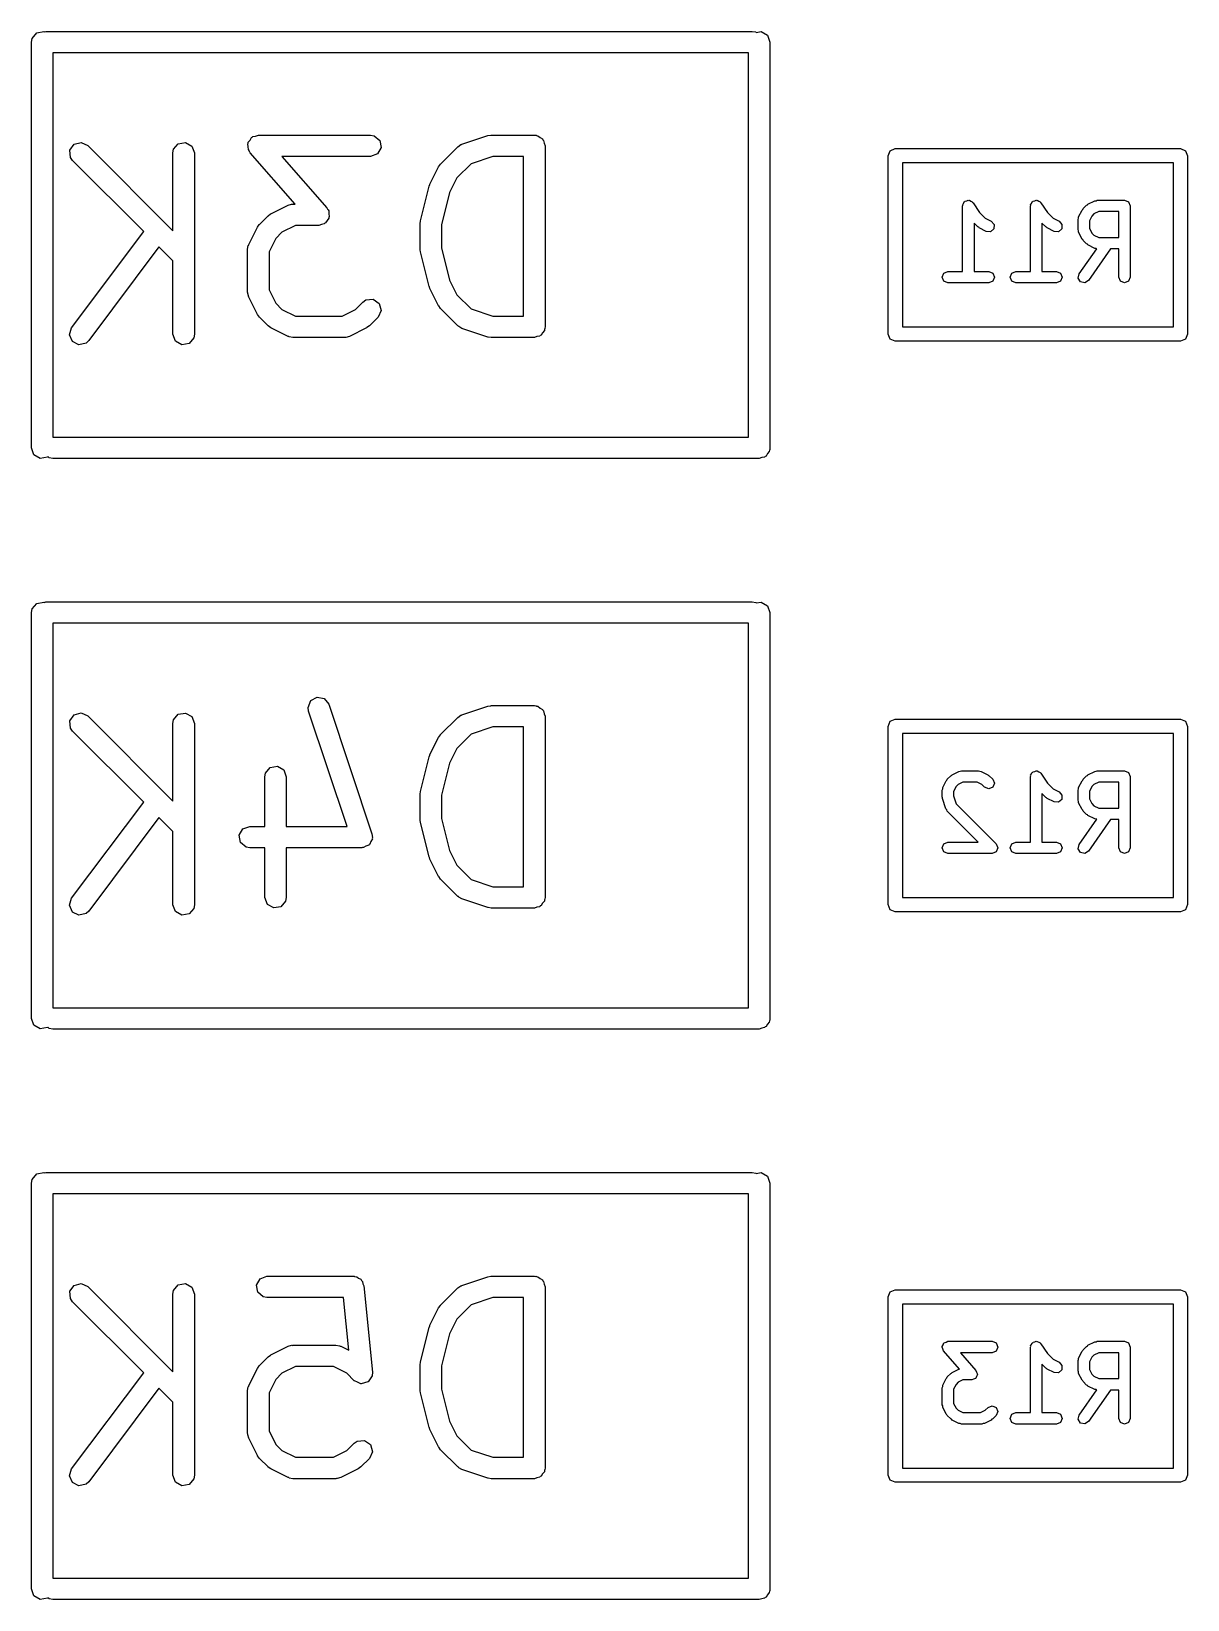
# Model space of a CAD drawing. Extents: x 0.05 to 3.09, y 0.38 to 2.47.
# Drawn here: x 0.048 to 0.3673, y 1.2623 to 1.6952 of the extents above; entities that cross this region are included whole.
import ezdxf

# ---------------------------------------------------------------- set-up
doc = ezdxf.new("R2010")
doc.units = 0
doc.header["$MEASUREMENT"] = 0
doc.layers.add('BLACK', color=7, linetype='CONTINUOUS')

msp = doc.modelspace()

# ---------------------------------------------------------------- linework, layer by layer
at = {"layer": 'BLACK', "linetype": 'CONTINUOUS'}
for p, q in [((0.048047, 1.69222), (0.048225, 1.69323)), ((0.048225, 1.69323), (0.049524, 1.69478)), ((0.049524, 1.69478), (0.051513, 1.69513)), ((0.051513, 1.69513), (0.051653, 1.69505)), ((0.051653, 1.69505), (0.052, 1.69517)), ((0.052, 1.69517), (0.247, 1.69517)), ((0.247, 1.69517), (0.24801, 1.695)), ((0.24801, 1.695), (0.24814, 1.69489)), ((0.24814, 1.69489), (0.249513, 1.69513)), ((0.249513, 1.69513), (0.251262, 1.69412)), ((0.251262, 1.69412), (0.251953, 1.69222)), ((0.048047, 1.58022), (0.048047, 1.69222)), ((0.053953, 1.68927), (0.053953, 1.58316)), ((0.246047, 1.68927), (0.053953, 1.68927)), ((0.246047, 1.58317), (0.246047, 1.68927)), ((0.251953, 1.69222), (0.251953, 1.58022)), ((0.109966, 1.66628), (0.110714, 1.66655)), ((0.110714, 1.66655), (0.141667, 1.66655)), ((0.141667, 1.66655), (0.142677, 1.66638)), ((0.174066, 1.6664), (0.174939, 1.66653)), ((0.174939, 1.66653), (0.175, 1.66655)), ((0.175, 1.66655), (0.186905, 1.66655)), ((0.186905, 1.66655), (0.187288, 1.66649)), ((0.058672, 1.66237), (0.05983, 1.66402)), ((0.058848, 1.66035), (0.058672, 1.66237)), ((0.05983, 1.66402), (0.061781, 1.66454)), ((0.061781, 1.66454), (0.063612, 1.66369)), ((0.063612, 1.66369), (0.087142, 1.64016)), ((0.087142, 1.6616), (0.087321, 1.66261)), ((0.087321, 1.66261), (0.088619, 1.66416)), ((0.088619, 1.66416), (0.090608, 1.66451)), ((0.090608, 1.66451), (0.092357, 1.6635)), ((0.092357, 1.6635), (0.093048, 1.6616)), ((0.107806, 1.66411), (0.107924, 1.66432)), ((0.107945, 1.66333), (0.107806, 1.66411)), ((0.107919, 1.66455), (0.108418, 1.66517)), ((0.107924, 1.66432), (0.107919, 1.66455)), ((0.107961, 1.66253), (0.107945, 1.66333)), ((0.108136, 1.66225), (0.107961, 1.66253)), ((0.108157, 1.66213), (0.108136, 1.66225)), ((0.108418, 1.66517), (0.108816, 1.66586)), ((0.108816, 1.66586), (0.109038, 1.66594)), ((0.109038, 1.66594), (0.109185, 1.66613)), ((0.109185, 1.66613), (0.109966, 1.66628)), ((0.142677, 1.66638), (0.144224, 1.66508)), ((0.144575, 1.66309), (0.143565, 1.66134)), ((0.144224, 1.66508), (0.144575, 1.66309)), ((0.161007, 1.65855), (0.165769, 1.66331)), ((0.165769, 1.66331), (0.166609, 1.6639)), ((0.166609, 1.6639), (0.166785, 1.66391)), ((0.166785, 1.66391), (0.166923, 1.66402)), ((0.166923, 1.66402), (0.174066, 1.6664)), ((0.187288, 1.66649), (0.187417, 1.66651)), ((0.187417, 1.66651), (0.187531, 1.66644)), ((0.187531, 1.66644), (0.187915, 1.66638)), ((0.187915, 1.66638), (0.188502, 1.66588)), ((0.188502, 1.66588), (0.189167, 1.6655)), ((0.189167, 1.6655), (0.189258, 1.66525)), ((0.189258, 1.66525), (0.189462, 1.66508)), ((0.189462, 1.66508), (0.189595, 1.66432)), ((0.189595, 1.66432), (0.189857, 1.6636)), ((0.189857, 1.6636), (0.189857, 1.6136)), ((0.284587, 1.66083), (0.285163, 1.66222)), ((0.285163, 1.66222), (0.286555, 1.6628)), ((0.286555, 1.6628), (0.365295, 1.6628)), ((0.365295, 1.6628), (0.366687, 1.66222)), ((0.366687, 1.66222), (0.367264, 1.66083)), ((0.059436, 1.65951), (0.058848, 1.66035)), ((0.079054, 1.6399), (0.059436, 1.65951)), ((0.087142, 1.64016), (0.087142, 1.6616)), ((0.093048, 1.6616), (0.093048, 1.6116)), ((0.108262, 1.66204), (0.108157, 1.66213)), ((0.108492, 1.66166), (0.108262, 1.66204)), ((0.120874, 1.64751), (0.108492, 1.66166)), ((0.141667, 1.66065), (0.117221, 1.66065)), ((0.117221, 1.66065), (0.129603, 1.6465)), ((0.143565, 1.66134), (0.141667, 1.66065)), ((0.160454, 1.65778), (0.16098, 1.65849)), ((0.16098, 1.65849), (0.161007, 1.65855)), ((0.169452, 1.65864), (0.165522, 1.65471)), ((0.175479, 1.66065), (0.169452, 1.65864)), ((0.183952, 1.66065), (0.175479, 1.66065)), ((0.183952, 1.61655), (0.183952, 1.66065)), ((0.284587, 1.61161), (0.284587, 1.66083)), ((0.288524, 1.65886), (0.288524, 1.61358)), ((0.363327, 1.65886), (0.288524, 1.65886)), ((0.363327, 1.61358), (0.363327, 1.65886)), ((0.367264, 1.66083), (0.367264, 1.61161)), ((0.158073, 1.65302), (0.160454, 1.65778)), ((0.165522, 1.65471), (0.1635, 1.65067)), ((0.155469, 1.64289), (0.15785, 1.65241)), ((0.15785, 1.65241), (0.158057, 1.65288)), ((0.158057, 1.65288), (0.158073, 1.65302)), ((0.1635, 1.65067), (0.161286, 1.64181)), ((0.114156, 1.64481), (0.118918, 1.64719)), ((0.118918, 1.64719), (0.1199, 1.64749)), ((0.1199, 1.64749), (0.120072, 1.64745)), ((0.120072, 1.64745), (0.120238, 1.64751)), ((0.120238, 1.64751), (0.120874, 1.64751)), ((0.129603, 1.6465), (0.129833, 1.64612)), ((0.129833, 1.64612), (0.129938, 1.64603)), ((0.129938, 1.64603), (0.129959, 1.64591)), ((0.129959, 1.64591), (0.130134, 1.64562)), ((0.130134, 1.64562), (0.130151, 1.64482)), ((0.305134, 1.647), (0.305196, 1.64715)), ((0.305134, 1.62889), (0.305134, 1.647)), ((0.305165, 1.64731), (0.30542, 1.64769)), ((0.305196, 1.64715), (0.305165, 1.64731)), ((0.30542, 1.64769), (0.305595, 1.64811)), ((0.305595, 1.64811), (0.305745, 1.64818)), ((0.305745, 1.64818), (0.305835, 1.64831)), ((0.305835, 1.64831), (0.306285, 1.6484)), ((0.306285, 1.6484), (0.306709, 1.64858)), ((0.306709, 1.64858), (0.306859, 1.64851)), ((0.306859, 1.64851), (0.307018, 1.64854)), ((0.307018, 1.64854), (0.307399, 1.64829)), ((0.307399, 1.64829), (0.307822, 1.64811)), ((0.307822, 1.64811), (0.307884, 1.64796)), ((0.307884, 1.64796), (0.308019, 1.64787)), ((0.308019, 1.64787), (0.309807, 1.64519)), ((0.309807, 1.64519), (0.311391, 1.64361)), ((0.323882, 1.647), (0.323944, 1.64715)), ((0.323882, 1.62889), (0.323882, 1.647)), ((0.323912, 1.64731), (0.324167, 1.64769)), ((0.323944, 1.64715), (0.323912, 1.64731)), ((0.324167, 1.64769), (0.324343, 1.64811)), ((0.324343, 1.64811), (0.324493, 1.64818)), ((0.324493, 1.64818), (0.324583, 1.64831)), ((0.324583, 1.64831), (0.325033, 1.6484)), ((0.325033, 1.6484), (0.325456, 1.64858)), ((0.325456, 1.64858), (0.325606, 1.64851)), ((0.325606, 1.64851), (0.325765, 1.64854)), ((0.325765, 1.64854), (0.326146, 1.64829)), ((0.326146, 1.64829), (0.32657, 1.64811)), ((0.32657, 1.64811), (0.326632, 1.64796)), ((0.326632, 1.64796), (0.326767, 1.64787)), ((0.326767, 1.64787), (0.328555, 1.64519)), ((0.328555, 1.64519), (0.330139, 1.64361)), ((0.337171, 1.64396), (0.338109, 1.64583)), ((0.338109, 1.64583), (0.338305, 1.646)), ((0.338305, 1.646), (0.338404, 1.64624)), ((0.338404, 1.64624), (0.339341, 1.64718)), ((0.339341, 1.64718), (0.33958, 1.64728)), ((0.33958, 1.64728), (0.33975, 1.64747)), ((0.33975, 1.64747), (0.341625, 1.64841)), ((0.342701, 1.64543), (0.341387, 1.64477)), ((0.341625, 1.64841), (0.341991, 1.64843)), ((0.341991, 1.64843), (0.342329, 1.64858)), ((0.342329, 1.64858), (0.349828, 1.64858)), ((0.348254, 1.64543), (0.342701, 1.64543)), ((0.348254, 1.63826), (0.348254, 1.64543)), ((0.349828, 1.64858), (0.350942, 1.64811)), ((0.350942, 1.64811), (0.351403, 1.647)), ((0.351403, 1.647), (0.351403, 1.62732)), ((0.108073, 1.63635), (0.110454, 1.64111)), ((0.110454, 1.64111), (0.11098, 1.64182)), ((0.11098, 1.64182), (0.111007, 1.64188)), ((0.111007, 1.64188), (0.113388, 1.64426)), ((0.113388, 1.64426), (0.114111, 1.64477)), ((0.114111, 1.64477), (0.114156, 1.64481)), ((0.120935, 1.6416), (0.117225, 1.63975)), ((0.127381, 1.6416), (0.120935, 1.6416)), ((0.128129, 1.64187), (0.127381, 1.6416)), ((0.12891, 1.64203), (0.128129, 1.64187)), ((0.129058, 1.64221), (0.12891, 1.64203)), ((0.129279, 1.64229), (0.129058, 1.64221)), ((0.129677, 1.64298), (0.129279, 1.64229)), ((0.130176, 1.6436), (0.129677, 1.64298)), ((0.130151, 1.64482), (0.130289, 1.64404)), ((0.130289, 1.64404), (0.130171, 1.64384)), ((0.130171, 1.64384), (0.130176, 1.6436)), ((0.155381, 1.64217), (0.155483, 1.64275)), ((0.155381, 1.63503), (0.155381, 1.64217)), ((0.155483, 1.64275), (0.155469, 1.64289)), ((0.161286, 1.64181), (0.161286, 1.63539)), ((0.309345, 1.6412), (0.308284, 1.64226)), ((0.308284, 1.64226), (0.308284, 1.62889)), ((0.309584, 1.6411), (0.309345, 1.6412)), ((0.309754, 1.6409), (0.309584, 1.6411)), ((0.311629, 1.63997), (0.309754, 1.6409)), ((0.311391, 1.64361), (0.313037, 1.64278)), ((0.313742, 1.64067), (0.312831, 1.63988)), ((0.313037, 1.64278), (0.313827, 1.64187)), ((0.313827, 1.64187), (0.313742, 1.64067)), ((0.328092, 1.6412), (0.327031, 1.64226)), ((0.327031, 1.64226), (0.327031, 1.62889)), ((0.328332, 1.6411), (0.328092, 1.6412)), ((0.328502, 1.6409), (0.328332, 1.6411)), ((0.330376, 1.63997), (0.328502, 1.6409)), ((0.330139, 1.64361), (0.331785, 1.64278)), ((0.332489, 1.64067), (0.331579, 1.63988)), ((0.331785, 1.64278), (0.332575, 1.64187)), ((0.332575, 1.64187), (0.332489, 1.64067)), ((0.337005, 1.64325), (0.337145, 1.64359)), ((0.337005, 1.64044), (0.337005, 1.64325)), ((0.337145, 1.64359), (0.337171, 1.64396)), ((0.340812, 1.64419), (0.340155, 1.64288)), ((0.340155, 1.64288), (0.340155, 1.64081)), ((0.340155, 1.64081), (0.340812, 1.6395)), ((0.341387, 1.64477), (0.340812, 1.64419)), ((0.059162, 1.61337), (0.079054, 1.6399)), ((0.108053, 1.63618), (0.108073, 1.63635)), ((0.115522, 1.63804), (0.113667, 1.63433)), ((0.117225, 1.63975), (0.115522, 1.63804)), ((0.312831, 1.63988), (0.311629, 1.63997)), ((0.331579, 1.63988), (0.330376, 1.63997)), ((0.337145, 1.6401), (0.337005, 1.64044)), ((0.337171, 1.63973), (0.337145, 1.6401)), ((0.338109, 1.63786), (0.337171, 1.63973)), ((0.338305, 1.63769), (0.338109, 1.63786)), ((0.338404, 1.63745), (0.338305, 1.63769)), ((0.339341, 1.63651), (0.338404, 1.63745)), ((0.33958, 1.63641), (0.339341, 1.63651)), ((0.33975, 1.63622), (0.33958, 1.63641)), ((0.341625, 1.63528), (0.33975, 1.63622)), ((0.340812, 1.6395), (0.341387, 1.63892)), ((0.341387, 1.63892), (0.342701, 1.63826)), ((0.342701, 1.63826), (0.348254, 1.63826)), ((0.083272, 1.63568), (0.063886, 1.60983)), ((0.087142, 1.63181), (0.083272, 1.63568)), ((0.107761, 1.63503), (0.10794, 1.63604)), ((0.107761, 1.62313), (0.107761, 1.63503)), ((0.10794, 1.63604), (0.108053, 1.63618)), ((0.113667, 1.63433), (0.113667, 1.62382)), ((0.155427, 1.6349), (0.155381, 1.63503)), ((0.155469, 1.63431), (0.155427, 1.6349)), ((0.15785, 1.62479), (0.155469, 1.63431)), ((0.161286, 1.63539), (0.1635, 1.62654)), ((0.33729, 1.62822), (0.342165, 1.63518)), ((0.345961, 1.63511), (0.33987, 1.62641)), ((0.341991, 1.63525), (0.341625, 1.63528)), ((0.342165, 1.63518), (0.341991, 1.63525)), ((0.348254, 1.63511), (0.345961, 1.63511)), ((0.348254, 1.62732), (0.348254, 1.63511)), ((0.087142, 1.6116), (0.087142, 1.63181)), ((0.29951, 1.62732), (0.299971, 1.62843)), ((0.299971, 1.62843), (0.301085, 1.62889)), ((0.301085, 1.62889), (0.305134, 1.62889)), ((0.308284, 1.62889), (0.312333, 1.62889)), ((0.312333, 1.62889), (0.313447, 1.62843)), ((0.313447, 1.62843), (0.313908, 1.62732)), ((0.318257, 1.62732), (0.318719, 1.62843)), ((0.318719, 1.62843), (0.319832, 1.62889)), ((0.319832, 1.62889), (0.323882, 1.62889)), ((0.327031, 1.62889), (0.331081, 1.62889)), ((0.331081, 1.62889), (0.332194, 1.62843)), ((0.332194, 1.62843), (0.332656, 1.62732)), ((0.337029, 1.62704), (0.33729, 1.62822)), ((0.113667, 1.62382), (0.115522, 1.62011)), ((0.157928, 1.62467), (0.15785, 1.62479)), ((0.158073, 1.62419), (0.157928, 1.62467)), ((0.160454, 1.61942), (0.158073, 1.62419)), ((0.1635, 1.62654), (0.165522, 1.62249)), ((0.299971, 1.6262), (0.29951, 1.62732)), ((0.301085, 1.62574), (0.299971, 1.6262)), ((0.312333, 1.62574), (0.301085, 1.62574)), ((0.313447, 1.6262), (0.312333, 1.62574)), ((0.313908, 1.62732), (0.313447, 1.6262)), ((0.318719, 1.6262), (0.318257, 1.62732)), ((0.319832, 1.62574), (0.318719, 1.6262)), ((0.331081, 1.62574), (0.319832, 1.62574)), ((0.332194, 1.6262), (0.331081, 1.62574)), ((0.332656, 1.62732), (0.332194, 1.6262)), ((0.337677, 1.62603), (0.337029, 1.62704)), ((0.338854, 1.62576), (0.337677, 1.62603)), ((0.33987, 1.62641), (0.338854, 1.62576)), ((0.348715, 1.6262), (0.348254, 1.62732)), ((0.349828, 1.62574), (0.348715, 1.6262)), ((0.350942, 1.6262), (0.349828, 1.62574)), ((0.351403, 1.62732), (0.350942, 1.6262)), ((0.107822, 1.62296), (0.107761, 1.62313)), ((0.107781, 1.62279), (0.107822, 1.62296)), ((0.108073, 1.6218), (0.107781, 1.62279)), ((0.110454, 1.61704), (0.108073, 1.6218)), ((0.115522, 1.62011), (0.117225, 1.61841)), ((0.137537, 1.61841), (0.139579, 1.62045)), ((0.139579, 1.62045), (0.140419, 1.62104)), ((0.140419, 1.62104), (0.142431, 1.62122)), ((0.142431, 1.62122), (0.144085, 1.62006)), ((0.144085, 1.62006), (0.144608, 1.61811)), ((0.160501, 1.61938), (0.160454, 1.61942)), ((0.161007, 1.61866), (0.160501, 1.61938)), ((0.165522, 1.62249), (0.169452, 1.61856)), ((0.110501, 1.617), (0.110454, 1.61704)), ((0.111007, 1.61628), (0.110501, 1.617)), ((0.113388, 1.61389), (0.111007, 1.61628)), ((0.117225, 1.61841), (0.120935, 1.61655)), ((0.120935, 1.61655), (0.133827, 1.61655)), ((0.133827, 1.61655), (0.137537, 1.61841)), ((0.143755, 1.61628), (0.141374, 1.61389)), ((0.144608, 1.61811), (0.143755, 1.61628)), ((0.165769, 1.61389), (0.161007, 1.61866)), ((0.169452, 1.61856), (0.175479, 1.61655)), ((0.175479, 1.61655), (0.183952, 1.61655)), ((0.058575, 1.61144), (0.059162, 1.61337)), ((0.059369, 1.60958), (0.058575, 1.61144)), ((0.087833, 1.6097), (0.087142, 1.6116)), ((0.09287, 1.61059), (0.091572, 1.60904)), ((0.093048, 1.6116), (0.09287, 1.61059)), ((0.113447, 1.61387), (0.113388, 1.61389)), ((0.114156, 1.61334), (0.113447, 1.61387)), ((0.118918, 1.61096), (0.114156, 1.61334)), ((0.119093, 1.61094), (0.118918, 1.61096)), ((0.119228, 1.61083), (0.119093, 1.61094)), ((0.120238, 1.61065), (0.119228, 1.61083)), ((0.134524, 1.61065), (0.120238, 1.61065)), ((0.13469, 1.61071), (0.134524, 1.61065)), ((0.134861, 1.61067), (0.13469, 1.61071)), ((0.135844, 1.61096), (0.134861, 1.61067)), ((0.140606, 1.61334), (0.135844, 1.61096)), ((0.14065, 1.61339), (0.140606, 1.61334)), ((0.141374, 1.61389), (0.14065, 1.61339)), ((0.165929, 1.61382), (0.165769, 1.61389)), ((0.166022, 1.61367), (0.165929, 1.61382)), ((0.166923, 1.61318), (0.166022, 1.61367)), ((0.174066, 1.6108), (0.166923, 1.61318)), ((0.174131, 1.6108), (0.174066, 1.6108)), ((0.175, 1.61065), (0.174131, 1.6108)), ((0.186905, 1.61065), (0.175, 1.61065)), ((0.187626, 1.61091), (0.186905, 1.61065)), ((0.188381, 1.61104), (0.187626, 1.61091)), ((0.188552, 1.61125), (0.188381, 1.61104)), ((0.188803, 1.61134), (0.188552, 1.61125)), ((0.189186, 1.612), (0.188803, 1.61134)), ((0.189679, 1.61259), (0.189186, 1.612)), ((0.189747, 1.61298), (0.189679, 1.61259)), ((0.189813, 1.61309), (0.189747, 1.61298)), ((0.189857, 1.6136), (0.18979, 1.61322)), ((0.18979, 1.61322), (0.189813, 1.61309)), ((0.285163, 1.61022), (0.284587, 1.61161)), ((0.288524, 1.61358), (0.363327, 1.61358)), ((0.367264, 1.61161), (0.366687, 1.61022)), ((0.061171, 1.60867), (0.059369, 1.60958)), ((0.063138, 1.60913), (0.061171, 1.60867)), ((0.063886, 1.60983), (0.063138, 1.60913)), ((0.089582, 1.60869), (0.087833, 1.6097)), ((0.091572, 1.60904), (0.089582, 1.60869)), ((0.286555, 1.60965), (0.285163, 1.61022)), ((0.365295, 1.60965), (0.286555, 1.60965)), ((0.366687, 1.61022), (0.365295, 1.60965)), ((0.048738, 1.57832), (0.048047, 1.58022)), ((0.053953, 1.58316), (0.054, 1.58317)), ((0.054, 1.58317), (0.246047, 1.58317)), ((0.251953, 1.58022), (0.251885, 1.57984)), ((0.050487, 1.57731), (0.048738, 1.57832)), ((0.052476, 1.57766), (0.050487, 1.57731)), ((0.052582, 1.57779), (0.052476, 1.57766)), ((0.05299, 1.57745), (0.052582, 1.57779)), ((0.054, 1.57727), (0.05299, 1.57745)), ((0.249, 1.57727), (0.054, 1.57727)), ((0.249721, 1.57753), (0.249, 1.57727)), ((0.250476, 1.57766), (0.249721, 1.57753)), ((0.250648, 1.57787), (0.250476, 1.57766)), ((0.250898, 1.57796), (0.250648, 1.57787)), ((0.251282, 1.57862), (0.250898, 1.57796)), ((0.251775, 1.57921), (0.251282, 1.57862)), ((0.251842, 1.57959), (0.251775, 1.57921)), ((0.251908, 1.57971), (0.251842, 1.57959)), ((0.251885, 1.57984), (0.251908, 1.57971)), ((0.048225, 1.53575), (0.049524, 1.5373)), ((0.049524, 1.5373), (0.051513, 1.53765)), ((0.051513, 1.53765), (0.051653, 1.53757)), ((0.051653, 1.53757), (0.052, 1.53769)), ((0.052, 1.53769), (0.247, 1.53769)), ((0.247, 1.53769), (0.24801, 1.53751)), ((0.24801, 1.53751), (0.24814, 1.53741)), ((0.24814, 1.53741), (0.249513, 1.53765)), ((0.249513, 1.53765), (0.251262, 1.53664)), ((0.048047, 1.53474), (0.048225, 1.53575)), ((0.048047, 1.42274), (0.048047, 1.53474)), ((0.251262, 1.53664), (0.251953, 1.53474)), ((0.251953, 1.53474), (0.251953, 1.42274)), ((0.053953, 1.53179), (0.053953, 1.42568)), ((0.246047, 1.53179), (0.053953, 1.53179)), ((0.246047, 1.42569), (0.246047, 1.53179)), ((0.125172, 1.51046), (0.126948, 1.51142)), ((0.126948, 1.51142), (0.128927, 1.51102)), ((0.128927, 1.51102), (0.130182, 1.50944)), ((0.058672, 1.50489), (0.05983, 1.50654)), ((0.05983, 1.50654), (0.061781, 1.50706)), ((0.061781, 1.50706), (0.063612, 1.50621)), ((0.087321, 1.50513), (0.088619, 1.50668)), ((0.088619, 1.50668), (0.090608, 1.50703)), ((0.090608, 1.50703), (0.092357, 1.50602)), ((0.124429, 1.50858), (0.125172, 1.51046)), ((0.12458, 1.50757), (0.124429, 1.50858)), ((0.135189, 1.47574), (0.12458, 1.50757)), ((0.130182, 1.50944), (0.142087, 1.47372)), ((0.165769, 1.50583), (0.166609, 1.50642)), ((0.166609, 1.50642), (0.166785, 1.50643)), ((0.166785, 1.50643), (0.166923, 1.50654)), ((0.166923, 1.50654), (0.174066, 1.50892)), ((0.174066, 1.50892), (0.174939, 1.50905)), ((0.174939, 1.50905), (0.175, 1.50907)), ((0.175, 1.50907), (0.186905, 1.50907)), ((0.186905, 1.50907), (0.187288, 1.50901)), ((0.187288, 1.50901), (0.187417, 1.50903)), ((0.187417, 1.50903), (0.187531, 1.50896)), ((0.187531, 1.50896), (0.187915, 1.5089)), ((0.187915, 1.5089), (0.188502, 1.5084)), ((0.188502, 1.5084), (0.189167, 1.50802)), ((0.189167, 1.50802), (0.189258, 1.50777)), ((0.189258, 1.50777), (0.189462, 1.5076)), ((0.189462, 1.5076), (0.189595, 1.50684)), ((0.189595, 1.50684), (0.189857, 1.50612)), ((0.058848, 1.50287), (0.058672, 1.50489)), ((0.059436, 1.50203), (0.058848, 1.50287)), ((0.079054, 1.48242), (0.059436, 1.50203)), ((0.063612, 1.50621), (0.087142, 1.48268)), ((0.087142, 1.50412), (0.087321, 1.50513)), ((0.087142, 1.48268), (0.087142, 1.50412)), ((0.092357, 1.50602), (0.093048, 1.50412)), ((0.093048, 1.50412), (0.093048, 1.45412)), ((0.161007, 1.50107), (0.165769, 1.50583)), ((0.175479, 1.50317), (0.169452, 1.50116)), ((0.183952, 1.50317), (0.175479, 1.50317)), ((0.183952, 1.45907), (0.183952, 1.50317)), ((0.189857, 1.50612), (0.189857, 1.45612)), ((0.284587, 1.50335), (0.285163, 1.50474)), ((0.284587, 1.45413), (0.284587, 1.50335)), ((0.285163, 1.50474), (0.286555, 1.50531)), ((0.286555, 1.50531), (0.365295, 1.50531)), ((0.365295, 1.50531), (0.366687, 1.50474)), ((0.366687, 1.50474), (0.367264, 1.50335)), ((0.367264, 1.50335), (0.367264, 1.45413)), ((0.158073, 1.49554), (0.160454, 1.5003)), ((0.160454, 1.5003), (0.16098, 1.50101)), ((0.16098, 1.50101), (0.161007, 1.50107)), ((0.169452, 1.50116), (0.165522, 1.49723)), ((0.288524, 1.50138), (0.288524, 1.4561)), ((0.363327, 1.50138), (0.288524, 1.50138)), ((0.363327, 1.4561), (0.363327, 1.50138)), ((0.155469, 1.48541), (0.15785, 1.49493)), ((0.15785, 1.49493), (0.158057, 1.4954)), ((0.158057, 1.4954), (0.158073, 1.49554)), ((0.165522, 1.49723), (0.1635, 1.49319)), ((0.112523, 1.48945), (0.112701, 1.49046)), ((0.112523, 1.47574), (0.112523, 1.48945)), ((0.112701, 1.49046), (0.114, 1.49201)), ((0.114, 1.49201), (0.115989, 1.49236)), ((0.115989, 1.49236), (0.117738, 1.49135)), ((0.117738, 1.49135), (0.118429, 1.48945)), ((0.118429, 1.48945), (0.118429, 1.47574)), ((0.1635, 1.49319), (0.161286, 1.48433)), ((0.300908, 1.48876), (0.301846, 1.4897)), ((0.301846, 1.4897), (0.302085, 1.4898)), ((0.302085, 1.4898), (0.302255, 1.48999)), ((0.302255, 1.48999), (0.30413, 1.49093)), ((0.30413, 1.49093), (0.304495, 1.49095)), ((0.304495, 1.49095), (0.304834, 1.49109)), ((0.304834, 1.49109), (0.309521, 1.49109)), ((0.309521, 1.49109), (0.30986, 1.49095)), ((0.30986, 1.49095), (0.310225, 1.49093)), ((0.310225, 1.49093), (0.3121, 1.48999)), ((0.3121, 1.48999), (0.31227, 1.4898)), ((0.31227, 1.4898), (0.312509, 1.4897)), ((0.312509, 1.4897), (0.313447, 1.48876)), ((0.323882, 1.48952), (0.323944, 1.48967)), ((0.323882, 1.47141), (0.323882, 1.48952)), ((0.323912, 1.48983), (0.324167, 1.49021)), ((0.323944, 1.48967), (0.323912, 1.48983)), ((0.324167, 1.49021), (0.324343, 1.49063)), ((0.324343, 1.49063), (0.324493, 1.4907)), ((0.324493, 1.4907), (0.324583, 1.49083)), ((0.324583, 1.49083), (0.325033, 1.49092)), ((0.325033, 1.49092), (0.325456, 1.49109)), ((0.325456, 1.49109), (0.325606, 1.49103)), ((0.325606, 1.49103), (0.325765, 1.49106)), ((0.325765, 1.49106), (0.326146, 1.49081)), ((0.326146, 1.49081), (0.32657, 1.49063)), ((0.32657, 1.49063), (0.326632, 1.49048)), ((0.326632, 1.49048), (0.326767, 1.49039)), ((0.326767, 1.49039), (0.328555, 1.48771)), ((0.338404, 1.48876), (0.339341, 1.4897)), ((0.339341, 1.4897), (0.33958, 1.4898)), ((0.33958, 1.4898), (0.33975, 1.48999)), ((0.33975, 1.48999), (0.341625, 1.49093)), ((0.341625, 1.49093), (0.341991, 1.49095)), ((0.341991, 1.49095), (0.342329, 1.49109)), ((0.342329, 1.49109), (0.349828, 1.49109)), ((0.349828, 1.49109), (0.350942, 1.49063)), ((0.350942, 1.49063), (0.351403, 1.48952)), ((0.351403, 1.48952), (0.351403, 1.46984)), ((0.155381, 1.48469), (0.155483, 1.48527)), ((0.155483, 1.48527), (0.155469, 1.48541)), ((0.29951, 1.48577), (0.29965, 1.48611)), ((0.29951, 1.4839), (0.29951, 1.48577)), ((0.29965, 1.48611), (0.299676, 1.48647)), ((0.299676, 1.48647), (0.300613, 1.48835)), ((0.300613, 1.48835), (0.300809, 1.48852)), ((0.300809, 1.48852), (0.300908, 1.48876)), ((0.303316, 1.48671), (0.302659, 1.4854)), ((0.302659, 1.4854), (0.302659, 1.48415)), ((0.303892, 1.48729), (0.303316, 1.48671)), ((0.305206, 1.48795), (0.303892, 1.48729)), ((0.309149, 1.48795), (0.305206, 1.48795)), ((0.310463, 1.48729), (0.309149, 1.48795)), ((0.31122, 1.48653), (0.310463, 1.48729)), ((0.312333, 1.48607), (0.31122, 1.48653)), ((0.313447, 1.48653), (0.312333, 1.48607)), ((0.313447, 1.48876), (0.313908, 1.48765)), ((0.313908, 1.48765), (0.313447, 1.48653)), ((0.328092, 1.48372), (0.327031, 1.48478)), ((0.327031, 1.48478), (0.327031, 1.47141)), ((0.328555, 1.48771), (0.330139, 1.48613)), ((0.330139, 1.48613), (0.331785, 1.4853)), ((0.331785, 1.4853), (0.332575, 1.48439)), ((0.337005, 1.48577), (0.337145, 1.48611)), ((0.337005, 1.48296), (0.337005, 1.48577)), ((0.337145, 1.48611), (0.337171, 1.48647)), ((0.337171, 1.48647), (0.338109, 1.48835)), ((0.338109, 1.48835), (0.338305, 1.48852)), ((0.338305, 1.48852), (0.338404, 1.48876)), ((0.340812, 1.48671), (0.340155, 1.4854)), ((0.340155, 1.4854), (0.340155, 1.48333)), ((0.341387, 1.48729), (0.340812, 1.48671)), ((0.342701, 1.48795), (0.341387, 1.48729)), ((0.348254, 1.48795), (0.342701, 1.48795)), ((0.348254, 1.48078), (0.348254, 1.48795)), ((0.059162, 1.45589), (0.079054, 1.48242)), ((0.155381, 1.47755), (0.155381, 1.48469)), ((0.161286, 1.48433), (0.161286, 1.47791)), ((0.299609, 1.48366), (0.29951, 1.4839)), ((0.299591, 1.4834), (0.299609, 1.48366)), ((0.300528, 1.48059), (0.299591, 1.4834)), ((0.300768, 1.48031), (0.300528, 1.48059)), ((0.302659, 1.48415), (0.303398, 1.48193)), ((0.303398, 1.48193), (0.314384, 1.47095)), ((0.328332, 1.48362), (0.328092, 1.48372)), ((0.328502, 1.48342), (0.328332, 1.48362)), ((0.330376, 1.48249), (0.328502, 1.48342)), ((0.331579, 1.4824), (0.330376, 1.48249)), ((0.332489, 1.48319), (0.331579, 1.4824)), ((0.332575, 1.48439), (0.332489, 1.48319)), ((0.337145, 1.48262), (0.337005, 1.48296)), ((0.337171, 1.48225), (0.337145, 1.48262)), ((0.338109, 1.48038), (0.337171, 1.48225)), ((0.340155, 1.48333), (0.340812, 1.48202)), ((0.340812, 1.48202), (0.341387, 1.48144)), ((0.341387, 1.48144), (0.342701, 1.48078)), ((0.342701, 1.48078), (0.348254, 1.48078)), ((0.083272, 1.4782), (0.063886, 1.45235)), ((0.087142, 1.47433), (0.083272, 1.4782)), ((0.155427, 1.47742), (0.155381, 1.47755)), ((0.155469, 1.47683), (0.155427, 1.47742)), ((0.15785, 1.46731), (0.155469, 1.47683)), ((0.161286, 1.47791), (0.1635, 1.46906)), ((0.300908, 1.47997), (0.300768, 1.48031)), ((0.309469, 1.47141), (0.300908, 1.47997)), ((0.33729, 1.47074), (0.342165, 1.4777)), ((0.338305, 1.48021), (0.338109, 1.48038)), ((0.338404, 1.47997), (0.338305, 1.48021)), ((0.339341, 1.47903), (0.338404, 1.47997)), ((0.33958, 1.47893), (0.339341, 1.47903)), ((0.33975, 1.47874), (0.33958, 1.47893)), ((0.341625, 1.4778), (0.33975, 1.47874)), ((0.345961, 1.47763), (0.33987, 1.46893)), ((0.341991, 1.47777), (0.341625, 1.4778)), ((0.342165, 1.4777), (0.341991, 1.47777)), ((0.348254, 1.47763), (0.345961, 1.47763)), ((0.348254, 1.46984), (0.348254, 1.47763)), ((0.087142, 1.45412), (0.087142, 1.47433)), ((0.105425, 1.4733), (0.106435, 1.47505)), ((0.105776, 1.47131), (0.105425, 1.4733)), ((0.106435, 1.47505), (0.108333, 1.47574)), ((0.108333, 1.47574), (0.112523, 1.47574)), ((0.118429, 1.47574), (0.135189, 1.47574)), ((0.142194, 1.47228), (0.141791, 1.47158)), ((0.142087, 1.47372), (0.142237, 1.47271)), ((0.142237, 1.47271), (0.142154, 1.4725)), ((0.142154, 1.4725), (0.142194, 1.47228)), ((0.107323, 1.47001), (0.105776, 1.47131)), ((0.108333, 1.46984), (0.107323, 1.47001)), ((0.112523, 1.46984), (0.108333, 1.46984)), ((0.112523, 1.45612), (0.112523, 1.46984)), ((0.139286, 1.46984), (0.118429, 1.46984)), ((0.118429, 1.46984), (0.118429, 1.45612)), ((0.139498, 1.46991), (0.139286, 1.46984)), ((0.139719, 1.46987), (0.139498, 1.46991)), ((0.140427, 1.47025), (0.139719, 1.46987)), ((0.141184, 1.47053), (0.140427, 1.47025)), ((0.141296, 1.47072), (0.141184, 1.47053)), ((0.141495, 1.47083), (0.141296, 1.47072)), ((0.141791, 1.47158), (0.141495, 1.47083)), ((0.1635, 1.46906), (0.165522, 1.46501)), ((0.29951, 1.46984), (0.299971, 1.47095)), ((0.299971, 1.46872), (0.29951, 1.46984)), ((0.299971, 1.47095), (0.301085, 1.47141)), ((0.301085, 1.46826), (0.299971, 1.46872)), ((0.301085, 1.47141), (0.309469, 1.47141)), ((0.313271, 1.46826), (0.301085, 1.46826)), ((0.314384, 1.46872), (0.313271, 1.46826)), ((0.314384, 1.47095), (0.314845, 1.46984)), ((0.314845, 1.46984), (0.314384, 1.46872)), ((0.318257, 1.46984), (0.318719, 1.47095)), ((0.318719, 1.46872), (0.318257, 1.46984)), ((0.318719, 1.47095), (0.319832, 1.47141)), ((0.319832, 1.46826), (0.318719, 1.46872)), ((0.319832, 1.47141), (0.323882, 1.47141)), ((0.331081, 1.46826), (0.319832, 1.46826)), ((0.327031, 1.47141), (0.331081, 1.47141)), ((0.331081, 1.47141), (0.332194, 1.47095)), ((0.332194, 1.46872), (0.331081, 1.46826)), ((0.332194, 1.47095), (0.332656, 1.46984)), ((0.332656, 1.46984), (0.332194, 1.46872)), ((0.337029, 1.46956), (0.33729, 1.47074)), ((0.337677, 1.46854), (0.337029, 1.46956)), ((0.338854, 1.46828), (0.337677, 1.46854)), ((0.33987, 1.46893), (0.338854, 1.46828)), ((0.348715, 1.46872), (0.348254, 1.46984)), ((0.349828, 1.46826), (0.348715, 1.46872)), ((0.350942, 1.46872), (0.349828, 1.46826)), ((0.351403, 1.46984), (0.350942, 1.46872)), ((0.157928, 1.46719), (0.15785, 1.46731)), ((0.158073, 1.46671), (0.157928, 1.46719)), ((0.160454, 1.46194), (0.158073, 1.46671)), ((0.165522, 1.46501), (0.169452, 1.46108)), ((0.160501, 1.4619), (0.160454, 1.46194)), ((0.161007, 1.46118), (0.160501, 1.4619)), ((0.165769, 1.45641), (0.161007, 1.46118)), ((0.169452, 1.46108), (0.175479, 1.45907)), ((0.175479, 1.45907), (0.183952, 1.45907)), ((0.058575, 1.45396), (0.059162, 1.45589)), ((0.113214, 1.45422), (0.112523, 1.45612)), ((0.118251, 1.45511), (0.116953, 1.45356)), ((0.118429, 1.45612), (0.118251, 1.45511)), ((0.165929, 1.45634), (0.165769, 1.45641)), ((0.166022, 1.45619), (0.165929, 1.45634)), ((0.166923, 1.4557), (0.166022, 1.45619)), ((0.174066, 1.45332), (0.166923, 1.4557)), ((0.189186, 1.45452), (0.188803, 1.45386)), ((0.189679, 1.45511), (0.189186, 1.45452)), ((0.189747, 1.45549), (0.189679, 1.45511)), ((0.189813, 1.45561), (0.189747, 1.45549)), ((0.189857, 1.45612), (0.18979, 1.45574)), ((0.18979, 1.45574), (0.189813, 1.45561)), ((0.288524, 1.4561), (0.363327, 1.4561)), ((0.059369, 1.4521), (0.058575, 1.45396)), ((0.061171, 1.45119), (0.059369, 1.4521)), ((0.063138, 1.45165), (0.061171, 1.45119)), ((0.063886, 1.45235), (0.063138, 1.45165)), ((0.087833, 1.45222), (0.087142, 1.45412)), ((0.089582, 1.45121), (0.087833, 1.45222)), ((0.091572, 1.45156), (0.089582, 1.45121)), ((0.09287, 1.45311), (0.091572, 1.45156)), ((0.093048, 1.45412), (0.09287, 1.45311)), ((0.114963, 1.45321), (0.113214, 1.45422)), ((0.116953, 1.45356), (0.114963, 1.45321)), ((0.174131, 1.45332), (0.174066, 1.45332)), ((0.175, 1.45317), (0.174131, 1.45332)), ((0.186905, 1.45317), (0.175, 1.45317)), ((0.187626, 1.45343), (0.186905, 1.45317)), ((0.188381, 1.45356), (0.187626, 1.45343)), ((0.188552, 1.45377), (0.188381, 1.45356)), ((0.188803, 1.45386), (0.188552, 1.45377)), ((0.285163, 1.45274), (0.284587, 1.45413)), ((0.286555, 1.45217), (0.285163, 1.45274)), ((0.365295, 1.45217), (0.286555, 1.45217)), ((0.366687, 1.45274), (0.365295, 1.45217)), ((0.367264, 1.45413), (0.366687, 1.45274)), ((0.053953, 1.42568), (0.054, 1.42569)), ((0.054, 1.42569), (0.246047, 1.42569)), ((0.048738, 1.42084), (0.048047, 1.42274)), ((0.050487, 1.41983), (0.048738, 1.42084)), ((0.052476, 1.42018), (0.050487, 1.41983)), ((0.052582, 1.42031), (0.052476, 1.42018)), ((0.05299, 1.41997), (0.052582, 1.42031)), ((0.054, 1.41979), (0.05299, 1.41997)), ((0.249, 1.41979), (0.054, 1.41979)), ((0.249721, 1.42005), (0.249, 1.41979)), ((0.250476, 1.42018), (0.249721, 1.42005)), ((0.250648, 1.42039), (0.250476, 1.42018)), ((0.250898, 1.42048), (0.250648, 1.42039)), ((0.251282, 1.42114), (0.250898, 1.42048)), ((0.251775, 1.42173), (0.251282, 1.42114)), ((0.251842, 1.42211), (0.251775, 1.42173)), ((0.251908, 1.42223), (0.251842, 1.42211)), ((0.251953, 1.42274), (0.251885, 1.42236)), ((0.251885, 1.42236), (0.251908, 1.42223)), ((0.048047, 1.37726), (0.048225, 1.37827)), ((0.048047, 1.26526), (0.048047, 1.37726)), ((0.048225, 1.37827), (0.049524, 1.37982)), ((0.049524, 1.37982), (0.051513, 1.38017)), ((0.051513, 1.38017), (0.051653, 1.38009)), ((0.051653, 1.38009), (0.052, 1.38021)), ((0.052, 1.38021), (0.247, 1.38021)), ((0.247, 1.38021), (0.24801, 1.38003)), ((0.24801, 1.38003), (0.24814, 1.37993)), ((0.24814, 1.37993), (0.249513, 1.38017)), ((0.249513, 1.38017), (0.251262, 1.37916)), ((0.251262, 1.37916), (0.251953, 1.37726)), ((0.251953, 1.37726), (0.251953, 1.26526)), ((0.053953, 1.37431), (0.053953, 1.2682)), ((0.246047, 1.37431), (0.053953, 1.37431)), ((0.246047, 1.26821), (0.246047, 1.37431)), ((0.110187, 1.34915), (0.111197, 1.3509)), ((0.111197, 1.3509), (0.113095, 1.35159)), ((0.113095, 1.35159), (0.136905, 1.35159)), ((0.136905, 1.35159), (0.137059, 1.35157)), ((0.137059, 1.35157), (0.137126, 1.35159)), ((0.137126, 1.35159), (0.137237, 1.35153)), ((0.137237, 1.35153), (0.137915, 1.35142)), ((0.137915, 1.35142), (0.138395, 1.35101)), ((0.138395, 1.35101), (0.138967, 1.35075)), ((0.138967, 1.35075), (0.139146, 1.35038)), ((0.166923, 1.34906), (0.174066, 1.35144)), ((0.174066, 1.35144), (0.174939, 1.35157)), ((0.174939, 1.35157), (0.175, 1.35159)), ((0.175, 1.35159), (0.186905, 1.35159)), ((0.186905, 1.35159), (0.187288, 1.35153)), ((0.187288, 1.35153), (0.187417, 1.35155)), ((0.187417, 1.35155), (0.187531, 1.35148)), ((0.187531, 1.35148), (0.187915, 1.35142)), ((0.187915, 1.35142), (0.188502, 1.35092)), ((0.188502, 1.35092), (0.189167, 1.35054)), ((0.189167, 1.35054), (0.189258, 1.35029)), ((0.058672, 1.34741), (0.05983, 1.34906)), ((0.058848, 1.34539), (0.058672, 1.34741)), ((0.05983, 1.34906), (0.061781, 1.34958)), ((0.061781, 1.34958), (0.063612, 1.34873)), ((0.063612, 1.34873), (0.087142, 1.3252)), ((0.087142, 1.34664), (0.087321, 1.34765)), ((0.087142, 1.3252), (0.087142, 1.34664)), ((0.087321, 1.34765), (0.088619, 1.3492)), ((0.088619, 1.3492), (0.090608, 1.34955)), ((0.090608, 1.34955), (0.092357, 1.34854)), ((0.092357, 1.34854), (0.093048, 1.34664)), ((0.093048, 1.34664), (0.093048, 1.29664)), ((0.110538, 1.34716), (0.110187, 1.34915)), ((0.112085, 1.34587), (0.110538, 1.34716)), ((0.139146, 1.35038), (0.139462, 1.35012)), ((0.139462, 1.35012), (0.139571, 1.3495)), ((0.139571, 1.3495), (0.139843, 1.34893)), ((0.139843, 1.34893), (0.142224, 1.32513)), ((0.161007, 1.34359), (0.165769, 1.34835)), ((0.165769, 1.34835), (0.166609, 1.34894)), ((0.166609, 1.34894), (0.166785, 1.34895)), ((0.166785, 1.34895), (0.166923, 1.34906)), ((0.189258, 1.35029), (0.189462, 1.35012)), ((0.189462, 1.35012), (0.189595, 1.34936)), ((0.189595, 1.34936), (0.189857, 1.34864)), ((0.189857, 1.34864), (0.189857, 1.29864)), ((0.284587, 1.34587), (0.285163, 1.34726)), ((0.285163, 1.34726), (0.286555, 1.34783)), ((0.286555, 1.34783), (0.365295, 1.34783)), ((0.365295, 1.34783), (0.366687, 1.34726)), ((0.366687, 1.34726), (0.367264, 1.34587)), ((0.059436, 1.34455), (0.058848, 1.34539)), ((0.079054, 1.32494), (0.059436, 1.34455)), ((0.113095, 1.34569), (0.112085, 1.34587)), ((0.134233, 1.34569), (0.113095, 1.34569)), ((0.135689, 1.33112), (0.134233, 1.34569)), ((0.158073, 1.33806), (0.160454, 1.34282)), ((0.160454, 1.34282), (0.16098, 1.34353)), ((0.16098, 1.34353), (0.161007, 1.34359)), ((0.169452, 1.34368), (0.165522, 1.33975)), ((0.175479, 1.34569), (0.169452, 1.34368)), ((0.183952, 1.34569), (0.175479, 1.34569)), ((0.183952, 1.30159), (0.183952, 1.34569)), ((0.284587, 1.29665), (0.284587, 1.34587)), ((0.288524, 1.3439), (0.288524, 1.29862)), ((0.363327, 1.3439), (0.288524, 1.3439)), ((0.363327, 1.29862), (0.363327, 1.3439)), ((0.367264, 1.34587), (0.367264, 1.29665)), ((0.15785, 1.33745), (0.158057, 1.33792)), ((0.158057, 1.33792), (0.158073, 1.33806)), ((0.165522, 1.33975), (0.1635, 1.33571)), ((0.155469, 1.32793), (0.15785, 1.33745)), ((0.1635, 1.33571), (0.161286, 1.32685)), ((0.300023, 1.33317), (0.300048, 1.33322)), ((0.300048, 1.33322), (0.300572, 1.3334)), ((0.300572, 1.3334), (0.301085, 1.33361)), ((0.301085, 1.33361), (0.313271, 1.33361)), ((0.313271, 1.33361), (0.314384, 1.33315)), ((0.324343, 1.33315), (0.324493, 1.33322)), ((0.324493, 1.33322), (0.324583, 1.33335)), ((0.324583, 1.33335), (0.325033, 1.33344)), ((0.325033, 1.33344), (0.325456, 1.33361)), ((0.325456, 1.33361), (0.325606, 1.33355)), ((0.325606, 1.33355), (0.325765, 1.33358)), ((0.325765, 1.33358), (0.326146, 1.33333)), ((0.326146, 1.33333), (0.32657, 1.33315)), ((0.33975, 1.33251), (0.341625, 1.33345)), ((0.341625, 1.33345), (0.341991, 1.33347)), ((0.341991, 1.33347), (0.342329, 1.33361)), ((0.342329, 1.33361), (0.349828, 1.33361)), ((0.349828, 1.33361), (0.350942, 1.33315)), ((0.111007, 1.32692), (0.113388, 1.3293)), ((0.113388, 1.3293), (0.114111, 1.32981)), ((0.114111, 1.32981), (0.114156, 1.32985)), ((0.114156, 1.32985), (0.118918, 1.33223)), ((0.118918, 1.33223), (0.1199, 1.33253)), ((0.1199, 1.33253), (0.120072, 1.33249)), ((0.120072, 1.33249), (0.120238, 1.33255)), ((0.120238, 1.33255), (0.132143, 1.33255)), ((0.132143, 1.33255), (0.133153, 1.33237)), ((0.133153, 1.33237), (0.133288, 1.33225)), ((0.133288, 1.33225), (0.133463, 1.33223)), ((0.133463, 1.33223), (0.135689, 1.33112)), ((0.29951, 1.33204), (0.299531, 1.33209)), ((0.299722, 1.33153), (0.29951, 1.33204)), ((0.299513, 1.33214), (0.299759, 1.33264)), ((0.299531, 1.33209), (0.299513, 1.33214)), ((0.299899, 1.331), (0.299722, 1.33153)), ((0.299759, 1.33264), (0.299971, 1.33315)), ((0.30431, 1.32596), (0.299899, 1.331)), ((0.299971, 1.33315), (0.300023, 1.33317)), ((0.313271, 1.33046), (0.304555, 1.33046)), ((0.304555, 1.33046), (0.308831, 1.32558)), ((0.314384, 1.33093), (0.313271, 1.33046)), ((0.314384, 1.33315), (0.314845, 1.33204)), ((0.314845, 1.33204), (0.314384, 1.33093)), ((0.323882, 1.33204), (0.323944, 1.33219)), ((0.323882, 1.31393), (0.323882, 1.33204)), ((0.323912, 1.33235), (0.324167, 1.33273)), ((0.323944, 1.33219), (0.323912, 1.33235)), ((0.324167, 1.33273), (0.324343, 1.33315)), ((0.32657, 1.33315), (0.326632, 1.333)), ((0.326632, 1.333), (0.326767, 1.33291)), ((0.326767, 1.33291), (0.328555, 1.33023)), ((0.328555, 1.33023), (0.330139, 1.32865)), ((0.337145, 1.32863), (0.337171, 1.32899)), ((0.337171, 1.32899), (0.338109, 1.33087)), ((0.338109, 1.33087), (0.338305, 1.33104)), ((0.338305, 1.33104), (0.338404, 1.33128)), ((0.338404, 1.33128), (0.339341, 1.33222)), ((0.339341, 1.33222), (0.33958, 1.33232)), ((0.33958, 1.33232), (0.33975, 1.33251)), ((0.340812, 1.32923), (0.340155, 1.32792)), ((0.341387, 1.32981), (0.340812, 1.32923)), ((0.342701, 1.33046), (0.341387, 1.32981)), ((0.348254, 1.33046), (0.342701, 1.33046)), ((0.348254, 1.3233), (0.348254, 1.33046)), ((0.350942, 1.33315), (0.351403, 1.33204)), ((0.351403, 1.33204), (0.351403, 1.31235)), ((0.059162, 1.29841), (0.079054, 1.32494)), ((0.108073, 1.32139), (0.110454, 1.32615)), ((0.110454, 1.32615), (0.11098, 1.32686)), ((0.11098, 1.32686), (0.111007, 1.32692)), ((0.117225, 1.32479), (0.115522, 1.32308)), ((0.120935, 1.32664), (0.117225, 1.32479)), ((0.131446, 1.32664), (0.120935, 1.32664)), ((0.135156, 1.32479), (0.131446, 1.32664)), ((0.137198, 1.32274), (0.135156, 1.32479)), ((0.142224, 1.32513), (0.142147, 1.3241)), ((0.155381, 1.32721), (0.155483, 1.32779)), ((0.155381, 1.32007), (0.155381, 1.32721)), ((0.155483, 1.32779), (0.155469, 1.32793)), ((0.161286, 1.32685), (0.161286, 1.32043)), ((0.300908, 1.32378), (0.301846, 1.32472)), ((0.301846, 1.32472), (0.302085, 1.32482)), ((0.302085, 1.32482), (0.302255, 1.32501)), ((0.302255, 1.32501), (0.30413, 1.32595)), ((0.30413, 1.32595), (0.30431, 1.32596)), ((0.308831, 1.32558), (0.309009, 1.32505)), ((0.309009, 1.32505), (0.309221, 1.32454)), ((0.328092, 1.32624), (0.327031, 1.3273)), ((0.327031, 1.3273), (0.327031, 1.31393)), ((0.328332, 1.32614), (0.328092, 1.32624)), ((0.328502, 1.32594), (0.328332, 1.32614)), ((0.330376, 1.32501), (0.328502, 1.32594)), ((0.330139, 1.32865), (0.331785, 1.32782)), ((0.331579, 1.32492), (0.330376, 1.32501)), ((0.332489, 1.32571), (0.331579, 1.32492)), ((0.331785, 1.32782), (0.332575, 1.32691)), ((0.332575, 1.32691), (0.332489, 1.32571)), ((0.337005, 1.32829), (0.337145, 1.32863)), ((0.337005, 1.32548), (0.337005, 1.32829)), ((0.337145, 1.32514), (0.337005, 1.32548)), ((0.337171, 1.32477), (0.337145, 1.32514)), ((0.338109, 1.3229), (0.337171, 1.32477)), ((0.340155, 1.32792), (0.340155, 1.32585)), ((0.340155, 1.32585), (0.340812, 1.32454)), ((0.083272, 1.32072), (0.063886, 1.29487)), ((0.087142, 1.31685), (0.083272, 1.32072)), ((0.107761, 1.32007), (0.10794, 1.32108)), ((0.10794, 1.32108), (0.108053, 1.32121)), ((0.108053, 1.32121), (0.108073, 1.32139)), ((0.115522, 1.32308), (0.113667, 1.31937)), ((0.137215, 1.32274), (0.137198, 1.32274)), ((0.137224, 1.32272), (0.137215, 1.32274)), ((0.138127, 1.32231), (0.137224, 1.32272)), ((0.139028, 1.32189), (0.138127, 1.32231)), ((0.139047, 1.32189), (0.139028, 1.32189)), ((0.139065, 1.32189), (0.139047, 1.32189)), ((0.140018, 1.32215), (0.139065, 1.32189)), ((0.140979, 1.32241), (0.140018, 1.32215)), ((0.140991, 1.32243), (0.140979, 1.32241)), ((0.141009, 1.32243), (0.140991, 1.32243)), ((0.141568, 1.32325), (0.141009, 1.32243)), ((0.142138, 1.32407), (0.141568, 1.32325)), ((0.142147, 1.3241), (0.142136, 1.32409)), ((0.142136, 1.32409), (0.142138, 1.32407)), ((0.161286, 1.32043), (0.1635, 1.31158)), ((0.29951, 1.32079), (0.29965, 1.32113)), ((0.29951, 1.3161), (0.29951, 1.32079)), ((0.29965, 1.32113), (0.299676, 1.3215)), ((0.299676, 1.3215), (0.300613, 1.32337)), ((0.300613, 1.32337), (0.300809, 1.32354)), ((0.300809, 1.32354), (0.300908, 1.32378)), ((0.303316, 1.32173), (0.302659, 1.32042)), ((0.302659, 1.32042), (0.302659, 1.31648)), ((0.303892, 1.32231), (0.303316, 1.32173)), ((0.305206, 1.32297), (0.303892, 1.32231)), ((0.307646, 1.32297), (0.305206, 1.32297)), ((0.308158, 1.32318), (0.307646, 1.32297)), ((0.308683, 1.32336), (0.308158, 1.32318)), ((0.308708, 1.32341), (0.308683, 1.32336)), ((0.30876, 1.32343), (0.308708, 1.32341)), ((0.308972, 1.32394), (0.30876, 1.32343)), ((0.309218, 1.32444), (0.308972, 1.32394)), ((0.309221, 1.32454), (0.3092, 1.32449)), ((0.3092, 1.32449), (0.309218, 1.32444)), ((0.338305, 1.32273), (0.338109, 1.3229)), ((0.338404, 1.32249), (0.338305, 1.32273)), ((0.339341, 1.32155), (0.338404, 1.32249)), ((0.33958, 1.32145), (0.339341, 1.32155)), ((0.33975, 1.32126), (0.33958, 1.32145)), ((0.341625, 1.32032), (0.33975, 1.32126)), ((0.340812, 1.32454), (0.341387, 1.32396)), ((0.341387, 1.32396), (0.342701, 1.3233)), ((0.341991, 1.32029), (0.341625, 1.32032)), ((0.342165, 1.32022), (0.341991, 1.32029)), ((0.342701, 1.3233), (0.348254, 1.3233)), ((0.087142, 1.29664), (0.087142, 1.31685)), ((0.107761, 1.30816), (0.107761, 1.32007)), ((0.113667, 1.31937), (0.113667, 1.30886)), ((0.155427, 1.31994), (0.155381, 1.32007)), ((0.155469, 1.31935), (0.155427, 1.31994)), ((0.15785, 1.30983), (0.155469, 1.31935)), ((0.29965, 1.31577), (0.29951, 1.3161)), ((0.302659, 1.31648), (0.303316, 1.31516)), ((0.33729, 1.31326), (0.342165, 1.32022)), ((0.345961, 1.32015), (0.33987, 1.31145)), ((0.348254, 1.32015), (0.345961, 1.32015)), ((0.348254, 1.31235), (0.348254, 1.32015)), ((0.1635, 1.31158), (0.165522, 1.30753)), ((0.299676, 1.3154), (0.29965, 1.31577)), ((0.300613, 1.31353), (0.299676, 1.3154)), ((0.300809, 1.31336), (0.300613, 1.31353)), ((0.300908, 1.31312), (0.300809, 1.31336)), ((0.301846, 1.31218), (0.300908, 1.31312)), ((0.302085, 1.31208), (0.301846, 1.31218)), ((0.302255, 1.31188), (0.302085, 1.31208)), ((0.30413, 1.31095), (0.302255, 1.31188)), ((0.303316, 1.31516), (0.303892, 1.31459)), ((0.303892, 1.31459), (0.305206, 1.31393)), ((0.305206, 1.31393), (0.310087, 1.31393)), ((0.310087, 1.31393), (0.3114, 1.31459)), ((0.313037, 1.31188), (0.311163, 1.31095)), ((0.3114, 1.31459), (0.312157, 1.31534)), ((0.312157, 1.31534), (0.313271, 1.3158)), ((0.313207, 1.31208), (0.313037, 1.31188)), ((0.313447, 1.31218), (0.313207, 1.31208)), ((0.313271, 1.3158), (0.314384, 1.31534)), ((0.314384, 1.31312), (0.313447, 1.31218)), ((0.314384, 1.31534), (0.314845, 1.31423)), ((0.314845, 1.31423), (0.314384, 1.31312)), ((0.318257, 1.31235), (0.318719, 1.31347)), ((0.318719, 1.31124), (0.318257, 1.31235)), ((0.318719, 1.31347), (0.319832, 1.31393)), ((0.319832, 1.31393), (0.323882, 1.31393)), ((0.327031, 1.31393), (0.331081, 1.31393)), ((0.331081, 1.31393), (0.332194, 1.31347)), ((0.332194, 1.31347), (0.332656, 1.31235)), ((0.332656, 1.31235), (0.332194, 1.31124)), ((0.337029, 1.31208), (0.33729, 1.31326)), ((0.337677, 1.31106), (0.337029, 1.31208)), ((0.348715, 1.31124), (0.348254, 1.31235)), ((0.351403, 1.31235), (0.350942, 1.31124)), ((0.107822, 1.308), (0.107761, 1.30816)), ((0.107781, 1.30783), (0.107822, 1.308)), ((0.108073, 1.30684), (0.107781, 1.30783)), ((0.113667, 1.30886), (0.115522, 1.30515)), ((0.157928, 1.30971), (0.15785, 1.30983)), ((0.158073, 1.30923), (0.157928, 1.30971)), ((0.160454, 1.30446), (0.158073, 1.30923)), ((0.165522, 1.30753), (0.169452, 1.3036)), ((0.304495, 1.31092), (0.30413, 1.31095)), ((0.304834, 1.31078), (0.304495, 1.31092)), ((0.310458, 1.31078), (0.304834, 1.31078)), ((0.310797, 1.31092), (0.310458, 1.31078)), ((0.311163, 1.31095), (0.310797, 1.31092)), ((0.319832, 1.31078), (0.318719, 1.31124)), ((0.331081, 1.31078), (0.319832, 1.31078)), ((0.332194, 1.31124), (0.331081, 1.31078)), ((0.338854, 1.3108), (0.337677, 1.31106)), ((0.33987, 1.31145), (0.338854, 1.3108)), ((0.349828, 1.31078), (0.348715, 1.31124)), ((0.350942, 1.31124), (0.349828, 1.31078)), ((0.110454, 1.30208), (0.108073, 1.30684)), ((0.115522, 1.30515), (0.117225, 1.30345)), ((0.117225, 1.30345), (0.120935, 1.30159)), ((0.131446, 1.30159), (0.135156, 1.30345)), ((0.135156, 1.30345), (0.137198, 1.30549)), ((0.137198, 1.30549), (0.138038, 1.30608)), ((0.138038, 1.30608), (0.14005, 1.30625)), ((0.14005, 1.30625), (0.141705, 1.3051)), ((0.142227, 1.30315), (0.141374, 1.30131)), ((0.141705, 1.3051), (0.142227, 1.30315)), ((0.160501, 1.30442), (0.160454, 1.30446)), ((0.161007, 1.3037), (0.160501, 1.30442)), ((0.165769, 1.29893), (0.161007, 1.3037)), ((0.169452, 1.3036), (0.175479, 1.30159)), ((0.110501, 1.30204), (0.110454, 1.30208)), ((0.111007, 1.30131), (0.110501, 1.30204)), ((0.113388, 1.29893), (0.111007, 1.30131)), ((0.113447, 1.29891), (0.113388, 1.29893)), ((0.114156, 1.29838), (0.113447, 1.29891)), ((0.120935, 1.30159), (0.131446, 1.30159)), ((0.138993, 1.29893), (0.13827, 1.29843)), ((0.141374, 1.30131), (0.138993, 1.29893)), ((0.165929, 1.29886), (0.165769, 1.29893)), ((0.166022, 1.29871), (0.165929, 1.29886)), ((0.166923, 1.29822), (0.166022, 1.29871)), ((0.175479, 1.30159), (0.183952, 1.30159)), ((0.189857, 1.29864), (0.18979, 1.29826)), ((0.288524, 1.29862), (0.363327, 1.29862)), ((0.058575, 1.29648), (0.059162, 1.29841)), ((0.059369, 1.29462), (0.058575, 1.29648)), ((0.061171, 1.29371), (0.059369, 1.29462)), ((0.063886, 1.29487), (0.063138, 1.29417)), ((0.087833, 1.29474), (0.087142, 1.29664)), ((0.089582, 1.29373), (0.087833, 1.29474)), ((0.09287, 1.29563), (0.091572, 1.29408)), ((0.093048, 1.29664), (0.09287, 1.29563)), ((0.118918, 1.296), (0.114156, 1.29838)), ((0.119093, 1.29598), (0.118918, 1.296)), ((0.119228, 1.29587), (0.119093, 1.29598)), ((0.120238, 1.29569), (0.119228, 1.29587)), ((0.132143, 1.29569), (0.120238, 1.29569)), ((0.132309, 1.29575), (0.132143, 1.29569)), ((0.13248, 1.29571), (0.132309, 1.29575)), ((0.133463, 1.296), (0.13248, 1.29571)), ((0.138225, 1.29838), (0.133463, 1.296)), ((0.13827, 1.29843), (0.138225, 1.29838)), ((0.174066, 1.29584), (0.166923, 1.29822)), ((0.174131, 1.29584), (0.174066, 1.29584)), ((0.175, 1.29569), (0.174131, 1.29584)), ((0.186905, 1.29569), (0.175, 1.29569)), ((0.187626, 1.29595), (0.186905, 1.29569)), ((0.188381, 1.29608), (0.187626, 1.29595)), ((0.188552, 1.29629), (0.188381, 1.29608)), ((0.188803, 1.29638), (0.188552, 1.29629)), ((0.189186, 1.29704), (0.188803, 1.29638)), ((0.189679, 1.29763), (0.189186, 1.29704)), ((0.189747, 1.29801), (0.189679, 1.29763)), ((0.189813, 1.29813), (0.189747, 1.29801)), ((0.18979, 1.29826), (0.189813, 1.29813)), ((0.285163, 1.29526), (0.284587, 1.29665)), ((0.286555, 1.29469), (0.285163, 1.29526)), ((0.365295, 1.29469), (0.286555, 1.29469)), ((0.366687, 1.29526), (0.365295, 1.29469)), ((0.367264, 1.29665), (0.366687, 1.29526)), ((0.063138, 1.29417), (0.061171, 1.29371)), ((0.091572, 1.29408), (0.089582, 1.29373)), ((0.048738, 1.26336), (0.048047, 1.26526)), ((0.053953, 1.2682), (0.054, 1.26821)), ((0.054, 1.26821), (0.246047, 1.26821)), ((0.251775, 1.26425), (0.251282, 1.26366)), ((0.251842, 1.26463), (0.251775, 1.26425)), ((0.251908, 1.26475), (0.251842, 1.26463)), ((0.251953, 1.26526), (0.251885, 1.26488)), ((0.251885, 1.26488), (0.251908, 1.26475)), ((0.050487, 1.26235), (0.048738, 1.26336)), ((0.052476, 1.2627), (0.050487, 1.26235)), ((0.052582, 1.26283), (0.052476, 1.2627)), ((0.05299, 1.26249), (0.052582, 1.26283)), ((0.054, 1.26231), (0.05299, 1.26249)), ((0.249, 1.26231), (0.054, 1.26231)), ((0.249721, 1.26257), (0.249, 1.26231)), ((0.250476, 1.2627), (0.249721, 1.26257)), ((0.250648, 1.26291), (0.250476, 1.2627)), ((0.250898, 1.263), (0.250648, 1.26291)), ((0.251282, 1.26366), (0.250898, 1.263))]:
    msp.add_line(p, q, dxfattribs=at)

doc.saveas('drawing.dxf')
